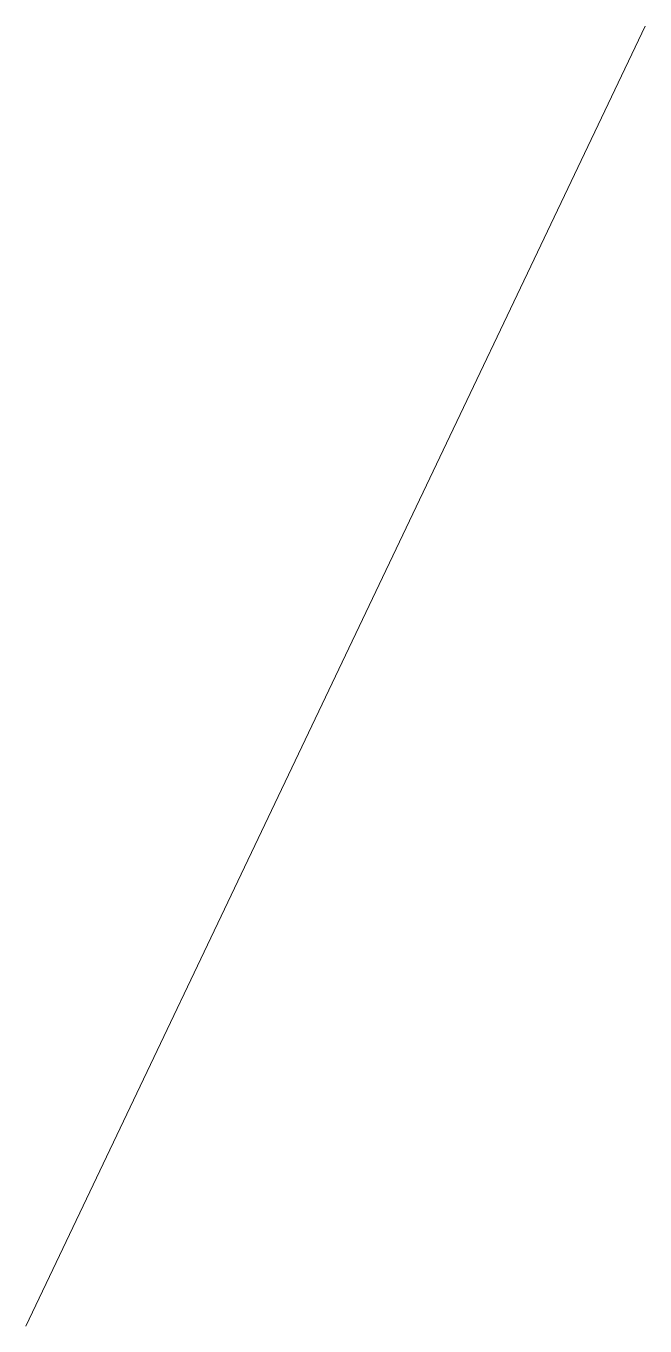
# Model space of a CAD drawing. Header units: millimetres. Extents: x 632.8 to 651.9, y -138.8 to -98.8.
import ezdxf

# ---------------------------------------------------------------- set-up
doc = ezdxf.new("R2010")
doc.units = ezdxf.units.MM
doc.header["$MEASUREMENT"] = 0
doc.layers.add('layer 1', color=7, linetype='Continuous')

msp = doc.modelspace()

# ---------------------------------------------------------------- linework, layer by layer
at = {"layer": 'layer 1', "color": 250, "lineweight": 20}
msp.add_open_spline([(651.8543, -98.8054), (651.8543, -98.8054), (632.8043, -138.8054), (632.8043, -138.8054)], degree=3, dxfattribs=at)

doc.saveas('drawing.dxf')
